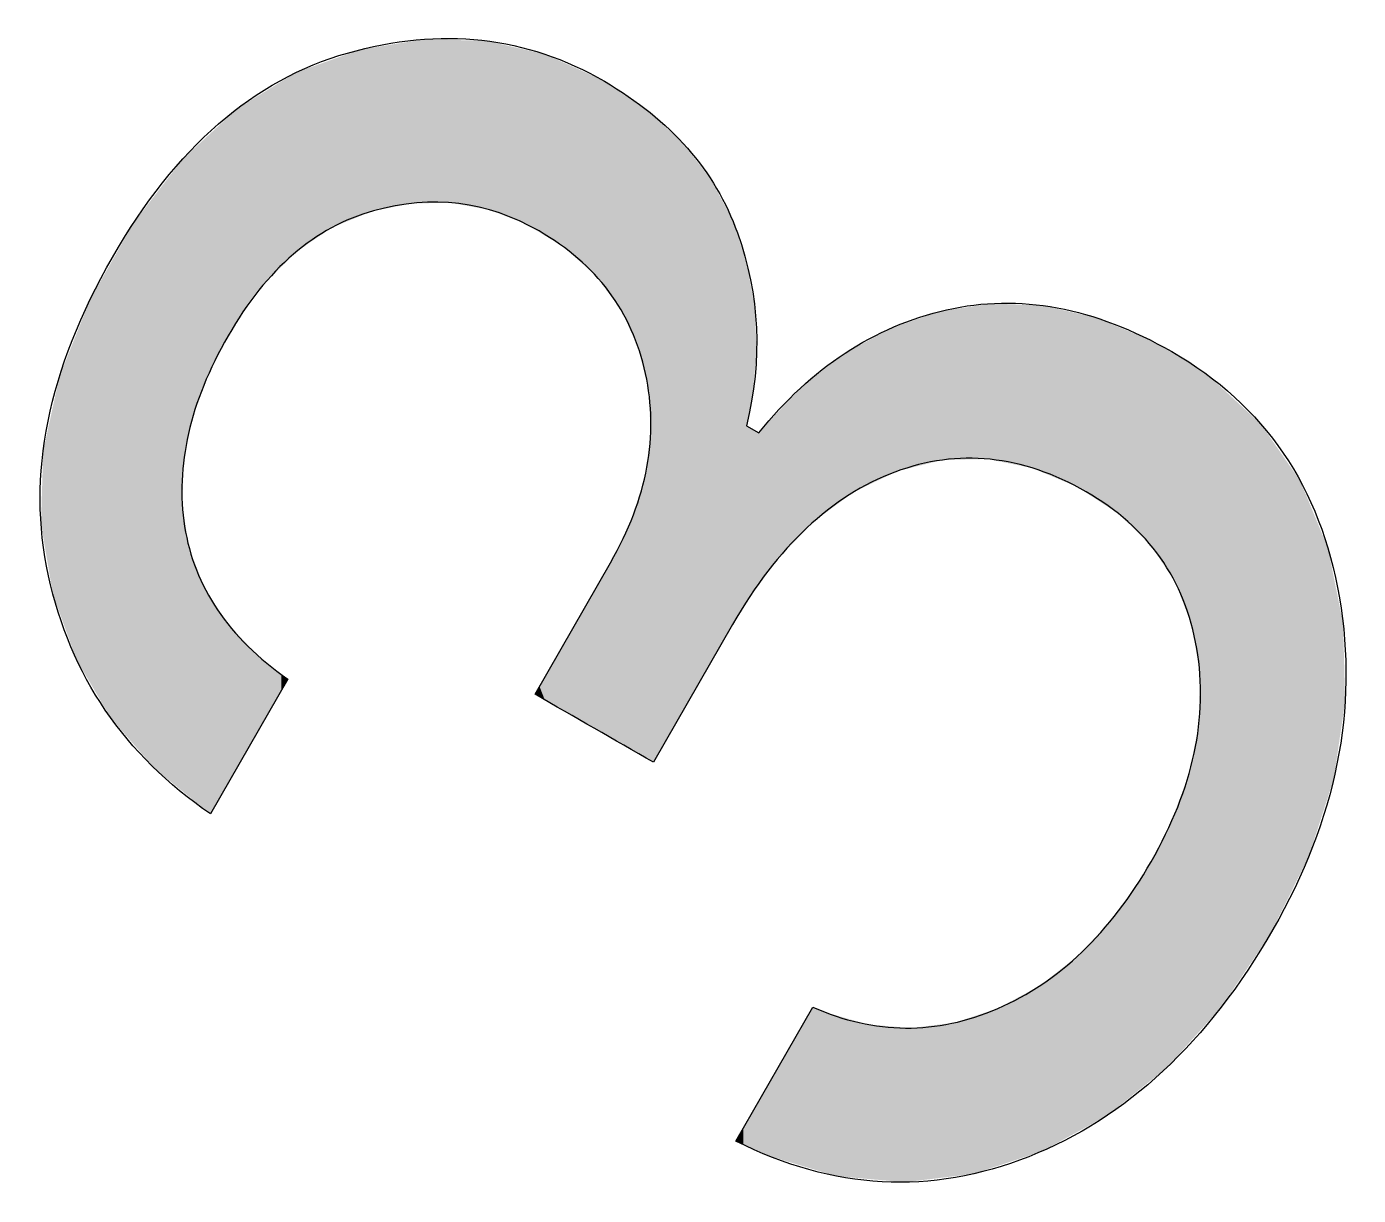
# Model space of a CAD drawing. Extents: x 1 to 47.3, y -47.1 to -0.8.
# Drawn here: x 3.651 to 7.114, y -14.879 to -11.839 of the extents above; entities that cross this region are included whole.
import ezdxf

# ---------------------------------------------------------------- set-up
doc = ezdxf.new("R2010")
doc.units = 0
doc.layers.add('LAYER_1', color=7, linetype='CONTINUOUS')

# ---------------------------------------------------------------- blocks, each defined once
blk = doc.blocks.new('*U32')
at = {"layer": 'LAYER_1', "color": 7}
for points in [[(4.6518, -12.2991), (4.5461, -11.8946), (4.6518, -11.8776)], [(4.6859, -12.2986), (4.6518, -11.8776), (4.6859, -11.8721)], [(4.6518, -12.2991), (4.6518, -11.8776), (4.6859, -12.2986)], [(4.6859, -12.2986), (4.6859, -11.8721), (4.7546, -12.2976)], [(4.7546, -12.2976), (4.6859, -11.8721), (4.7546, -11.8738)], [(4.7546, -12.2976), (4.7546, -11.8738), (4.8455, -12.3142)], [(4.8455, -12.3142), (4.7546, -11.8738), (4.8455, -11.8761)], [(4.8455, -12.3142), (4.8455, -11.8761), (4.8546, -12.3158)], [(4.8546, -12.3158), (4.8455, -11.8761), (4.8546, -11.8781)], [(4.8546, -12.3158), (4.8546, -11.8781), (4.9517, -12.3538)], [(4.9517, -12.3538), (4.8546, -11.8781), (4.9517, -11.9002)], [(4.5195, -12.3313), (4.4441, -11.9256), (4.5195, -11.8989)], [(4.5461, -12.3203), (4.5195, -11.8989), (4.5461, -11.8946)], [(4.5195, -12.3313), (4.5195, -11.8989), (4.5461, -12.3203)], [(4.5461, -12.3203), (4.5461, -11.8946), (4.6518, -12.2991)], [(4.9517, -12.3538), (4.9517, -11.9002), (4.9737, -12.3673)], [(4.9737, -12.3673), (4.9517, -11.9002), (4.9737, -11.9052)], [(4.9737, -12.3673), (4.9737, -11.9052), (4.9816, -12.3721)], [(4.9816, -12.3721), (4.9737, -11.9052), (4.9816, -11.9069)], [(4.9816, -12.3721), (4.9816, -11.9069), (4.9849, -12.3741)], [(4.9849, -12.3741), (4.9816, -11.9069), (4.9849, -11.9077)], [(4.9849, -12.3741), (4.9849, -11.9077), (4.9983, -12.3824)], [(4.9983, -12.3824), (4.9849, -11.9077), (4.9983, -11.9107)], [(4.9983, -12.3824), (4.9983, -11.9107), (4.9996, -12.3832)], [(4.9996, -12.3832), (4.9983, -11.9107), (4.9996, -11.9113)], [(4.9996, -12.3832), (4.9996, -11.9113), (5.0074, -12.388)], [(5.0074, -12.388), (4.9996, -11.9113), (5.0074, -11.9148)], [(4.4441, -12.3624), (4.3525, -11.9581), (4.4441, -11.9256)], [(4.4441, -12.3624), (4.4441, -11.9256), (4.5195, -12.3313)], [(5.0074, -12.388), (5.0074, -11.9148), (5.0357, -12.4054)], [(5.0357, -12.4054), (5.0074, -11.9148), (5.0357, -11.9275)], [(5.0357, -12.4054), (5.0357, -11.9275), (5.0494, -12.4138)], [(5.0494, -12.4138), (5.0357, -11.9275), (5.0494, -11.9336)], [(5.0494, -12.4138), (5.0494, -11.9336), (5.0714, -12.4336)], [(5.0714, -12.4336), (5.0494, -11.9336), (5.0714, -11.9435)], [(5.0714, -12.4336), (5.0714, -11.9435), (5.108, -12.4666)], [(5.108, -12.4666), (5.0714, -11.9435), (5.108, -11.9599)], [(4.313, -12.4642), (4.3054, -11.987), (4.313, -11.9824)], [(4.3279, -12.4491), (4.313, -11.9824), (4.3279, -11.9732)], [(4.313, -12.4642), (4.313, -11.9824), (4.3279, -12.4491)], [(4.3301, -12.4469), (4.3279, -11.9732), (4.3301, -11.9718)], [(4.3279, -12.4491), (4.3279, -11.9732), (4.3301, -12.4469)], [(4.3505, -12.4263), (4.3301, -11.9718), (4.3505, -11.9593)], [(4.3301, -12.4469), (4.3301, -11.9718), (4.3505, -12.4263)], [(4.3525, -12.4249), (4.3505, -11.9593), (4.3525, -11.9581)], [(4.3505, -12.4263), (4.3505, -11.9593), (4.3525, -12.4249)], [(4.3525, -12.4249), (4.3525, -11.9581), (4.4441, -12.3624)], [(5.108, -12.4666), (5.108, -11.9599), (5.1325, -12.4886)], [(5.1325, -12.4886), (5.108, -11.9599), (5.1325, -11.9708)], [(5.1325, -12.4886), (5.1325, -11.9708), (5.1353, -12.4925)], [(5.1353, -12.4925), (5.1325, -11.9708), (5.1353, -11.9721)], [(5.1353, -12.4925), (5.1353, -11.9721), (5.1442, -12.5045)], [(5.1442, -12.5045), (5.1353, -11.9721), (5.1442, -11.9761)], [(5.1442, -12.5045), (5.1442, -11.9761), (5.1578, -12.5231)], [(5.1578, -12.5231), (5.1442, -11.9761), (5.1578, -11.9851)], [(4.2563, -12.525), (4.2202, -12.0394), (4.2563, -12.0172)], [(4.2655, -12.5121), (4.2563, -12.0172), (4.2655, -12.0116)], [(4.2563, -12.525), (4.2563, -12.0172), (4.2655, -12.5121)], [(4.2875, -12.4899), (4.2655, -12.0116), (4.2875, -11.998)], [(4.2655, -12.5121), (4.2655, -12.0116), (4.2875, -12.4899)], [(4.3054, -12.4718), (4.2875, -11.998), (4.3054, -11.987)], [(4.2875, -12.4899), (4.2875, -11.998), (4.3054, -12.4718)], [(4.3054, -12.4718), (4.3054, -11.987), (4.313, -12.4642)], [(5.1578, -12.5231), (5.1578, -11.9851), (5.169, -12.5382)], [(5.169, -12.5382), (5.1578, -11.9851), (5.169, -11.9925)], [(5.169, -12.5382), (5.169, -11.9925), (5.1695, -12.5389)], [(5.1695, -12.5389), (5.169, -11.9925), (5.1695, -11.9929)], [(5.1695, -12.5389), (5.1695, -11.9929), (5.1772, -12.5494)], [(5.1772, -12.5494), (5.1695, -11.9929), (5.1772, -11.998)], [(5.1772, -12.5494), (5.1772, -11.998), (5.1928, -12.5705)], [(5.1928, -12.5705), (5.1772, -11.998), (5.1928, -12.0083)], [(5.1928, -12.5705), (5.1928, -12.0083), (5.1968, -12.5759)], [(5.1968, -12.5759), (5.1928, -12.0083), (5.1968, -12.011)], [(5.1968, -12.5759), (5.1968, -12.011), (5.2198, -12.6265)], [(5.2198, -12.6265), (5.1968, -12.011), (5.2198, -12.0262)], [(4.1984, -12.6065), (4.189, -12.0615), (4.1984, -12.0528)], [(4.2202, -12.5758), (4.1984, -12.0528), (4.2202, -12.0394)], [(4.1984, -12.6065), (4.1984, -12.0528), (4.2202, -12.5758)], [(4.2202, -12.5758), (4.2202, -12.0394), (4.2563, -12.525)], [(5.2198, -12.6265), (5.2198, -12.0262), (5.2422, -12.6757)], [(5.2422, -12.6757), (5.2198, -12.0262), (5.2422, -12.0411)], [(5.2422, -12.6757), (5.2422, -12.0411), (5.2525, -12.7188)], [(5.2525, -12.7188), (5.2422, -12.0411), (5.2525, -12.0479)], [(5.2525, -12.7188), (5.2525, -12.0479), (5.2577, -12.7407)], [(5.2577, -12.7407), (5.2525, -12.0479), (5.2577, -12.0514)], [(5.2577, -12.7407), (5.2577, -12.0514), (5.2588, -12.7455)], [(5.2588, -12.7455), (5.2577, -12.0514), (5.2588, -12.0521)], [(5.2588, -12.7455), (5.2588, -12.0521), (5.2686, -12.7869)], [(5.2686, -12.7869), (5.2588, -12.0521), (5.2686, -12.061)], [(4.1742, -12.6478), (4.1571, -12.0911), (4.1742, -12.0752)], [(4.189, -12.6197), (4.1742, -12.0752), (4.189, -12.0615)], [(4.1742, -12.6478), (4.1742, -12.0752), (4.189, -12.6197)], [(4.189, -12.6197), (4.189, -12.0615), (4.1984, -12.6065)], [(5.2686, -12.7869), (5.2686, -12.061), (5.2739, -12.9011)], [(5.2739, -12.9011), (5.2686, -12.061), (5.2739, -12.0658)], [(5.2739, -13.748), (5.2739, -12.0658), (5.2817, -13.7522)], [(5.2817, -13.7522), (5.2739, -12.0658), (5.2817, -12.0728)], [(5.2817, -13.7522), (5.2817, -12.0728), (5.2924, -13.7336)], [(5.2924, -13.7336), (5.2817, -12.0728), (5.2924, -12.0825)], [(5.2924, -13.7336), (5.2924, -12.0825), (5.3153, -13.6937)], [(5.3153, -13.6937), (5.2924, -12.0825), (5.3153, -12.1033)], [(4.1252, -12.7405), (4.1135, -12.1314), (4.1252, -12.1205)], [(4.1291, -12.7332), (4.1252, -12.1205), (4.1291, -12.1169)], [(4.1252, -12.7405), (4.1252, -12.1205), (4.1291, -12.7332)], [(4.1368, -12.7187), (4.1291, -12.1169), (4.1368, -12.1098)], [(4.1291, -12.7332), (4.1291, -12.1169), (4.1368, -12.7187)], [(4.1571, -12.6802), (4.1368, -12.1098), (4.1571, -12.0911)], [(4.1368, -12.7187), (4.1368, -12.1098), (4.1571, -12.6802)], [(4.1571, -12.6802), (4.1571, -12.0911), (4.1742, -12.6478)], [(5.3153, -13.6937), (5.3153, -12.1033), (5.3464, -13.6395)], [(5.3464, -13.6395), (5.3153, -12.1033), (5.3464, -12.1314)], [(4.1135, -12.7725), (4.0817, -12.1608), (4.1135, -12.1314)], [(4.1135, -12.7725), (4.1135, -12.1314), (4.1252, -12.7405)], [(5.3464, -13.6395), (5.3464, -12.1314), (5.3531, -13.6277)], [(5.3531, -13.6277), (5.3464, -12.1314), (5.3531, -12.1375)], [(5.3531, -13.6277), (5.3531, -12.1375), (5.4174, -13.5158)], [(5.4174, -13.5158), (5.3531, -12.1375), (5.4174, -12.2189)], [(4.0561, -13.828), (3.9852, -12.277), (4.0561, -12.1849)], [(4.0574, -13.0343), (4.0561, -12.1849), (4.0574, -12.1833)], [(4.0561, -13.0876), (4.0561, -12.1849), (4.0574, -13.0343)], [(4.0587, -12.9747), (4.0574, -12.1833), (4.0587, -12.1821)], [(4.0574, -13.0343), (4.0574, -12.1833), (4.0587, -12.9747)], [(4.0742, -12.897), (4.0587, -12.1821), (4.0742, -12.1678)], [(4.0587, -12.9747), (4.0587, -12.1821), (4.0742, -12.897)], [(4.0817, -12.859), (4.0742, -12.1678), (4.0817, -12.1608)], [(4.0742, -12.897), (4.0742, -12.1678), (4.0817, -12.859)], [(4.0817, -12.859), (4.0817, -12.1608), (4.1135, -12.7725)], [(5.4174, -13.5158), (5.4174, -12.2189), (5.4285, -13.4964)], [(5.4285, -13.4964), (5.4174, -12.2189), (5.4285, -12.2329)], [(5.4285, -13.4964), (5.4285, -12.2329), (5.4493, -13.4602)], [(5.4493, -13.4602), (5.4285, -12.2329), (5.4493, -12.2718)], [(3.9852, -13.7705), (3.9294, -12.3496), (3.9852, -12.277)], [(3.9852, -13.7705), (3.9852, -12.277), (4.0561, -13.828)], [(5.4493, -13.4602), (5.4493, -12.2718), (5.4735, -13.418)], [(5.4735, -13.418), (5.4493, -12.2718), (5.4735, -12.317)], [(5.4735, -13.418), (5.4735, -12.317), (5.485, -13.3981)], [(5.485, -13.3981), (5.4735, -12.317), (5.485, -12.3384)], [(3.9294, -13.7061), (3.869, -12.4559), (3.9294, -12.3496)], [(3.9294, -13.7061), (3.9294, -12.3496), (3.9852, -13.7705)], [(5.485, -13.3981), (5.485, -12.3384), (5.4861, -13.3961)], [(5.4861, -13.3961), (5.485, -12.3384), (5.4861, -12.3418)], [(5.4861, -13.3961), (5.4861, -12.3418), (5.4869, -13.3946)], [(5.4869, -13.3946), (5.4861, -12.3418), (5.4869, -12.3443)], [(5.4869, -13.3946), (5.4869, -12.3443), (5.4939, -13.3827)], [(5.4939, -13.3827), (5.4869, -12.3443), (5.4939, -12.3649)], [(5.4939, -13.3827), (5.4939, -12.3649), (5.4957, -13.3798)], [(5.4957, -13.3798), (5.4939, -12.3649), (5.4957, -12.3703)], [(5.4957, -13.3798), (5.4957, -12.3703), (5.5042, -13.3656)], [(5.5042, -13.3656), (5.4957, -12.3703), (5.5042, -12.3958)], [(5.5042, -13.3656), (5.5042, -12.3958), (5.5147, -13.3483)], [(5.5147, -13.3483), (5.5042, -12.3958), (5.5147, -12.4273)], [(5.5147, -13.3483), (5.5147, -12.4273), (5.523, -13.3367)], [(5.523, -13.3367), (5.5147, -12.4273), (5.523, -12.452)], [(3.869, -13.6364), (3.8165, -12.5482), (3.869, -12.4559)], [(3.869, -13.6364), (3.869, -12.4559), (3.9294, -13.7061)], [(5.523, -13.3367), (5.523, -12.452), (5.5231, -13.3366)], [(5.5231, -13.3366), (5.523, -12.452), (5.5231, -12.4524)], [(5.5231, -12.8777), (5.5231, -12.4524), (5.5238, -12.8747)], [(5.5238, -12.8747), (5.5231, -12.4524), (5.5238, -12.4561)], [(5.5238, -12.8747), (5.5238, -12.4561), (5.5251, -12.8689)], [(5.5251, -12.8689), (5.5238, -12.4561), (5.5251, -12.4632)], [(5.5251, -12.8689), (5.5251, -12.4632), (5.5259, -12.8655)], [(5.5259, -12.8655), (5.5251, -12.4632), (5.5259, -12.4674)], [(5.5259, -12.8655), (5.5259, -12.4674), (5.5379, -12.805)], [(5.5379, -12.805), (5.5259, -12.4674), (5.5379, -12.5322)], [(5.5379, -12.805), (5.5379, -12.5322), (5.542, -12.7626)], [(5.542, -12.7626), (5.5379, -12.5322), (5.542, -12.5544)], [(3.8165, -13.5466), (3.7803, -12.639), (3.8165, -12.5482)], [(3.8165, -13.5466), (3.8165, -12.5482), (3.869, -13.6364)], [(5.542, -12.7626), (5.542, -12.5544), (5.5445, -12.7367)], [(5.5445, -12.7367), (5.542, -12.5544), (5.5445, -12.5679)], [(5.5445, -12.7367), (5.5445, -12.5679), (5.5495, -12.6856)], [(6.1142, -12.9647), (6.0644, -12.5742), (6.1142, -12.5665)], [(6.1492, -12.9639), (6.1142, -12.5665), (6.1492, -12.561)], [(6.1142, -12.9647), (6.1142, -12.5665), (6.1492, -12.9639)], [(6.1593, -12.966), (6.1492, -12.561), (6.1593, -12.5595)], [(6.1492, -12.9639), (6.1492, -12.561), (6.1593, -12.966)], [(6.1593, -12.966), (6.1593, -12.5595), (6.1767, -12.9694)], [(6.1767, -12.9694), (6.1593, -12.5595), (6.1767, -12.5602)], [(6.1767, -12.9694), (6.1767, -12.5602), (6.2659, -12.9872)], [(6.2659, -12.9872), (6.1767, -12.5602), (6.2659, -12.5637)], [(6.2659, -12.9872), (6.2659, -12.5637), (6.2844, -12.995)], [(6.2844, -12.995), (6.2659, -12.5637), (6.2844, -12.5645)], [(6.2844, -12.995), (6.2844, -12.5645), (6.2928, -12.9985)], [(6.2928, -12.9985), (6.2844, -12.5645), (6.2928, -12.5648)], [(6.2928, -12.9985), (6.2928, -12.5648), (6.295, -12.9994)], [(6.295, -12.9994), (6.2928, -12.5648), (6.295, -12.5649)], [(6.295, -12.9994), (6.295, -12.5649), (6.383, -13.0364)], [(6.383, -13.0364), (6.295, -12.5649), (6.383, -12.5851)], [(5.9518, -12.9865), (5.9355, -12.6112), (5.9518, -12.6056)], [(6.0257, -12.9684), (5.9518, -12.6056), (6.0257, -12.5802)], [(5.9518, -12.9865), (5.9518, -12.6056), (6.0257, -12.9684)], [(6.0328, -12.9666), (6.0257, -12.5802), (6.0328, -12.5791)], [(6.0257, -12.9684), (6.0257, -12.5802), (6.0328, -12.9666)], [(6.0644, -12.9659), (6.0328, -12.5791), (6.0644, -12.5742)], [(6.0328, -12.9666), (6.0328, -12.5791), (6.0644, -12.9659)], [(6.0644, -12.9659), (6.0644, -12.5742), (6.1142, -12.9647)], [(6.383, -13.0364), (6.383, -12.5851), (6.3834, -13.0366)], [(6.3834, -13.0366), (6.383, -12.5851), (6.3834, -12.5852)], [(6.3834, -13.0366), (6.3834, -12.5852), (6.4327, -13.0686)], [(6.4327, -13.0686), (6.3834, -12.5852), (6.4327, -12.5965)], [(6.4327, -13.0686), (6.4327, -12.5965), (6.462, -13.0876)], [(6.462, -13.0876), (6.4327, -12.5965), (6.462, -12.6086)], [(3.7803, -13.4847), (3.7368, -12.7482), (3.7803, -12.639)], [(3.7803, -13.4847), (3.7803, -12.639), (3.8165, -13.5466)], [(5.8983, -13.0039), (5.839, -12.6562), (5.8983, -12.6239)], [(5.9168, -12.9952), (5.8983, -12.6239), (5.9168, -12.6176)], [(5.8983, -13.0039), (5.8983, -12.6239), (5.9168, -12.9952)], [(5.9355, -12.9906), (5.9168, -12.6176), (5.9355, -12.6112)], [(5.9168, -12.9952), (5.9168, -12.6176), (5.9355, -12.9906)], [(5.9355, -12.9906), (5.9355, -12.6112), (5.9518, -12.9865)], [(6.462, -13.0876), (6.462, -12.6086), (6.4737, -13.0952)], [(6.4737, -13.0952), (6.462, -12.6086), (6.4737, -12.6134)], [(6.4737, -13.0952), (6.4737, -12.6134), (6.4904, -13.106)], [(6.4904, -13.106), (6.4737, -12.6134), (6.4904, -12.6203)], [(6.4904, -13.106), (6.4904, -12.6203), (6.5552, -13.1695)], [(6.5552, -13.1695), (6.4904, -12.6203), (6.5552, -12.6471)], [(5.8043, -13.0485), (5.7796, -12.6885), (5.8043, -12.6751)], [(5.839, -13.0321), (5.8043, -12.6751), (5.839, -12.6562)], [(5.8043, -13.0485), (5.8043, -12.6751), (5.839, -13.0321)], [(5.839, -13.0321), (5.839, -12.6562), (5.8983, -13.0039)], [(6.5552, -13.1695), (6.5552, -12.6471), (6.5725, -13.1864)], [(6.5725, -13.1864), (6.5552, -12.6471), (6.5725, -12.6543)], [(6.5725, -13.1864), (6.5725, -12.6543), (6.5758, -13.1896)], [(6.5758, -13.1896), (6.5725, -12.6543), (6.5758, -12.6561)], [(6.5758, -13.1896), (6.5758, -12.6561), (6.6169, -13.2525)], [(6.6169, -13.2525), (6.5758, -12.6561), (6.6169, -12.6786)], [(5.757, -13.0832), (5.7258, -12.7302), (5.757, -12.706)], [(5.7796, -13.0666), (5.757, -12.706), (5.7796, -12.6885)], [(5.757, -13.0832), (5.757, -12.706), (5.7796, -13.0666)], [(5.7796, -13.0666), (5.7796, -12.6885), (5.8043, -13.0485)], [(6.6169, -13.2525), (6.6169, -12.6786), (6.6258, -13.2661)], [(6.6258, -13.2661), (6.6169, -12.6786), (6.6258, -12.6835)], [(6.6258, -13.2661), (6.6258, -12.6835), (6.6397, -13.2875)], [(6.6397, -13.2875), (6.6258, -12.6835), (6.6397, -12.6911)], [(6.6397, -13.2875), (6.6397, -12.6911), (6.6459, -13.3039)], [(6.6459, -13.3039), (6.6397, -12.6911), (6.6459, -12.6945)], [(6.6459, -13.3039), (6.6459, -12.6945), (6.6744, -13.3794)], [(6.6744, -13.3794), (6.6459, -12.6945), (6.6744, -12.7136)], [(5.7258, -13.106), (5.6998, -12.7503), (5.7258, -12.7302)], [(5.7258, -13.106), (5.7258, -12.7302), (5.757, -13.0832)], [(6.6744, -13.3794), (6.6744, -12.7136), (6.682, -13.3995)], [(6.682, -13.3995), (6.6744, -12.7136), (6.682, -12.7187)], [(6.682, -13.3995), (6.682, -12.7187), (6.6999, -13.5088)], [(6.6999, -13.5088), (6.682, -12.7187), (6.6999, -12.7307)], [(6.6999, -13.5088), (6.6999, -12.7307), (6.7024, -13.5241)], [(6.7024, -13.5241), (6.6999, -12.7307), (6.7024, -12.7324)], [(6.7024, -14.4512), (6.7024, -12.7324), (6.7252, -14.4258)], [(6.7252, -14.4258), (6.7024, -12.7324), (6.7252, -12.7476)], [(3.7368, -13.3641), (3.7192, -12.8282), (3.7368, -12.7482)], [(3.7368, -13.3641), (3.7368, -12.7482), (3.7803, -13.4847)], [(5.6694, -13.1566), (5.6551, -12.7889), (5.6694, -12.7739)], [(5.6799, -13.1457), (5.6694, -12.7739), (5.6799, -12.7658)], [(5.6694, -13.1566), (5.6694, -12.7739), (5.6799, -13.1457)], [(5.6939, -13.1313), (5.6799, -12.7658), (5.6939, -12.7549)], [(5.6799, -13.1457), (5.6799, -12.7658), (5.6939, -13.1313)], [(5.6975, -13.1275), (5.6939, -12.7549), (5.6975, -12.7521)], [(5.6939, -13.1313), (5.6939, -12.7549), (5.6975, -13.1275)], [(5.6998, -13.1251), (5.6975, -12.7521), (5.6998, -12.7503)], [(5.6975, -13.1275), (5.6975, -12.7521), (5.6998, -13.1251)], [(5.6998, -13.1251), (5.6998, -12.7503), (5.7258, -13.106)], [(6.7252, -14.4258), (6.7252, -12.7476), (6.7576, -14.3898)], [(6.7576, -14.3898), (6.7252, -12.7476), (6.7576, -12.7775)], [(6.7576, -14.3898), (6.7576, -12.7775), (6.8602, -14.2371)], [(6.8602, -14.2371), (6.7576, -12.7775), (6.8602, -12.8722)], [(5.6551, -13.1714), (5.6234, -12.8221), (5.6551, -12.7889)], [(5.6551, -13.1714), (5.6551, -12.7889), (5.6694, -13.1566)], [(3.7192, -13.3155), (3.6941, -12.9428), (3.7192, -12.8282)], [(3.7192, -13.3155), (3.7192, -12.8282), (3.7368, -13.3641)], [(5.6033, -13.225), (5.5787, -12.8688), (5.6033, -12.8431)], [(5.6234, -13.2042), (5.6033, -12.8431), (5.6234, -12.8221)], [(5.6033, -13.225), (5.6033, -12.8431), (5.6234, -13.2042)], [(5.6234, -13.2042), (5.6234, -12.8221), (5.6551, -13.1714)], [(5.5231, -13.3366), (5.5231, -12.8777), (5.5238, -13.3357)], [(5.5238, -13.3357), (5.5231, -12.8777), (5.5238, -12.878)], [(5.5238, -13.3357), (5.5238, -12.878), (5.5251, -13.3338)], [(5.5251, -13.3338), (5.5238, -12.878), (5.5251, -12.8788)], [(5.5251, -13.3338), (5.5251, -12.8788), (5.5259, -13.3327)], [(5.5259, -13.3327), (5.5251, -12.8788), (5.5259, -12.8792)], [(5.5259, -13.3327), (5.5259, -12.8792), (5.5379, -13.316)], [(5.5379, -13.316), (5.5259, -12.8792), (5.5379, -12.8861)], [(5.5679, -13.2742), (5.5558, -12.8949), (5.5679, -12.8801)], [(5.5787, -13.2592), (5.5679, -12.8801), (5.5787, -12.8688)], [(5.5679, -13.2742), (5.5679, -12.8801), (5.5787, -13.2592)], [(5.5787, -13.2592), (5.5787, -12.8688), (5.6033, -13.225)], [(6.8602, -14.2371), (6.8602, -12.8722), (6.8842, -14.2015)], [(6.8842, -14.2015), (6.8602, -12.8722), (6.8842, -12.9068)], [(5.2739, -13.748), (5.2686, -12.9385), (5.2739, -12.9011)], [(5.5379, -13.316), (5.5379, -12.8861), (5.542, -13.3103)], [(5.542, -13.3103), (5.5379, -12.8861), (5.542, -12.8884)], [(5.542, -13.3103), (5.542, -12.8884), (5.5445, -13.3068)], [(5.5445, -13.3068), (5.542, -12.8884), (5.5445, -12.8899)], [(5.5445, -13.3068), (5.5445, -12.8899), (5.5495, -13.2999)], [(5.5495, -13.2999), (5.5445, -12.8899), (5.5495, -12.8927)], [(5.5495, -13.2999), (5.5495, -12.8927), (5.5516, -13.2969)], [(5.5516, -13.2969), (5.5495, -12.8927), (5.5516, -12.8939)], [(5.5516, -13.2969), (5.5516, -12.8939), (5.5544, -13.2931)], [(5.5544, -13.2931), (5.5516, -12.8939), (5.5544, -12.8955)], [(5.5544, -13.2931), (5.5544, -12.8955), (5.5545, -13.2929)], [(5.5545, -13.2929), (5.5544, -12.8955), (5.5545, -12.8956)], [(5.5545, -13.2929), (5.5545, -12.8956), (5.555, -13.2923)], [(5.555, -13.2923), (5.5545, -12.8956), (5.555, -12.8958)], [(5.5558, -13.2911), (5.555, -12.8958), (5.5558, -12.8949)], [(5.555, -13.2923), (5.555, -12.8958), (5.5558, -13.2911)], [(5.5558, -13.2911), (5.5558, -12.8949), (5.5679, -13.2742)], [(6.8842, -14.2015), (6.8842, -12.9068), (6.9635, -14.042)], [(6.9635, -14.042), (6.8842, -12.9068), (6.9635, -13.0214)], [(3.6941, -13.1661), (3.6883, -13.132), (3.6941, -12.9428)], [(3.6941, -13.1661), (3.6941, -12.9428), (3.7192, -13.3155)], [(5.2686, -13.7451), (5.2588, -13.008), (5.2686, -12.9385)], [(5.2686, -13.7451), (5.2686, -12.9385), (5.2739, -13.748)], [(5.2577, -13.7391), (5.2525, -13.0322), (5.2577, -13.0162)], [(5.2588, -13.7397), (5.2577, -13.0162), (5.2588, -13.008)], [(5.2577, -13.7391), (5.2577, -13.0162), (5.2588, -13.7397)], [(5.2588, -13.7397), (5.2588, -13.008), (5.2686, -13.7451)], [(6.9635, -14.042), (6.9635, -13.0214), (6.9848, -13.9994)], [(6.9848, -13.9994), (6.9635, -13.0214), (6.9848, -13.0731)], [(5.2525, -13.7362), (5.2422, -13.0636), (5.2525, -13.0322)], [(5.2525, -13.7362), (5.2525, -13.0322), (5.2577, -13.7391)], [(4.0561, -13.828), (4.0561, -13.0876), (4.0574, -13.829)], [(4.0574, -13.829), (4.0561, -13.0876), (4.0574, -13.095)], [(5.2422, -13.7304), (5.2198, -13.1323), (5.2422, -13.0636)], [(5.2422, -13.7304), (5.2422, -13.0636), (5.2525, -13.7362)], [(6.9848, -13.9994), (6.9848, -13.0731), (7.0351, -13.8435)], [(7.0351, -13.8435), (6.9848, -13.0731), (7.0351, -13.1953)], [(4.0574, -13.829), (4.0574, -13.095), (4.0587, -13.8301)], [(4.0587, -13.8301), (4.0574, -13.095), (4.0587, -13.1032)], [(4.0587, -13.8301), (4.0587, -13.1032), (4.0742, -13.8426)], [(4.0742, -13.8426), (4.0587, -13.1032), (4.0742, -13.1971)], [(5.2198, -13.7175), (5.1968, -13.1821), (5.2198, -13.1323)], [(5.2198, -13.7175), (5.2198, -13.1323), (5.2422, -13.7304)], [(5.1928, -13.702), (5.1772, -13.22), (5.1928, -13.1907)], [(5.1968, -13.7043), (5.1928, -13.1907), (5.1968, -13.1821)], [(5.1928, -13.702), (5.1928, -13.1907), (5.1968, -13.7043)], [(5.1968, -13.7043), (5.1968, -13.1821), (5.2198, -13.7175)], [(7.0351, -13.8435), (7.0351, -13.1953), (7.0501, -13.7973)], [(7.0501, -13.7973), (7.0351, -13.1953), (7.0501, -13.2695)], [(4.0742, -13.8426), (4.0742, -13.1971), (4.0817, -13.8488)], [(4.0817, -13.8488), (4.0742, -13.1971), (4.0817, -13.2167)], [(4.0817, -13.8488), (4.0817, -13.2167), (4.1135, -13.8745)], [(4.1135, -13.8745), (4.0817, -13.2167), (4.1135, -13.299)], [(5.1772, -13.6931), (5.1695, -13.2336), (5.1772, -13.22)], [(5.1772, -13.6931), (5.1772, -13.22), (5.1928, -13.702)], [(5.1578, -13.6819), (5.1442, -13.2778), (5.1578, -13.254)], [(5.169, -13.6883), (5.1578, -13.254), (5.169, -13.2346)], [(5.1578, -13.6819), (5.1578, -13.254), (5.169, -13.6883)], [(5.1695, -13.6886), (5.169, -13.2346), (5.1695, -13.2336)], [(5.169, -13.6883), (5.169, -13.2346), (5.1695, -13.6886)], [(5.1695, -13.6886), (5.1695, -13.2336), (5.1772, -13.6931)], [(4.1135, -13.8745), (4.1135, -13.299), (4.1252, -13.884)], [(4.1252, -13.884), (4.1135, -13.299), (4.1252, -13.3172)], [(5.1325, -13.6674), (5.108, -13.3409), (5.1325, -13.2982)], [(5.1353, -13.669), (5.1325, -13.2982), (5.1353, -13.2933)], [(5.1325, -13.6674), (5.1325, -13.2982), (5.1353, -13.669)], [(5.1442, -13.6741), (5.1353, -13.2933), (5.1442, -13.2778)], [(5.1353, -13.669), (5.1353, -13.2933), (5.1442, -13.6741)], [(5.1442, -13.6741), (5.1442, -13.2778), (5.1578, -13.6819)], [(7.0501, -13.7973), (7.0501, -13.2695), (7.0748, -13.6305)], [(7.0748, -13.6305), (7.0501, -13.2695), (7.0748, -13.3925)], [(4.1252, -13.884), (4.1252, -13.3172), (4.1291, -13.8872)], [(4.1291, -13.8872), (4.1252, -13.3172), (4.1291, -13.3232)], [(4.1291, -13.8872), (4.1291, -13.3232), (4.1368, -13.8739)], [(4.1368, -13.8739), (4.1291, -13.3232), (4.1368, -13.335)], [(4.1368, -13.8739), (4.1368, -13.335), (4.1571, -13.8385)], [(4.1571, -13.8385), (4.1368, -13.335), (4.1571, -13.3665)], [(4.1571, -13.8385), (4.1571, -13.3665), (4.1742, -13.8086)], [(4.1742, -13.8086), (4.1571, -13.3665), (4.1742, -13.3929)], [(5.108, -13.6533), (5.0714, -13.4048), (5.108, -13.3409)], [(5.108, -13.6533), (5.108, -13.3409), (5.1325, -13.6674)], [(4.1742, -13.8086), (4.1742, -13.3929), (4.189, -13.7827)], [(4.189, -13.7827), (4.1742, -13.3929), (4.189, -13.4085)], [(7.0748, -13.6305), (7.0748, -13.3925), (7.08, -13.595)], [(4.189, -13.7827), (4.189, -13.4085), (4.1984, -13.7664)], [(4.1984, -13.7664), (4.189, -13.4085), (4.1984, -13.4183)], [(4.1984, -13.7664), (4.1984, -13.4183), (4.2202, -13.7284)], [(4.2202, -13.7284), (4.1984, -13.4183), (4.2202, -13.4411)], [(5.0714, -13.6323), (5.0494, -13.4431), (5.0714, -13.4048)], [(5.0714, -13.6323), (5.0714, -13.4048), (5.108, -13.6533)], [(4.2202, -13.7284), (4.2202, -13.4411), (4.2563, -13.6655)], [(4.2563, -13.6655), (4.2202, -13.4411), (4.2563, -13.4789)], [(5.0357, -13.6118), (5.0074, -13.5163), (5.0357, -13.4668)], [(5.0494, -13.6197), (5.0357, -13.4668), (5.0494, -13.4431)], [(5.0357, -13.6118), (5.0357, -13.4668), (5.0494, -13.6197)], [(5.0494, -13.6197), (5.0494, -13.4431), (5.0714, -13.6323)], [(4.2563, -13.6655), (4.2563, -13.4789), (4.2655, -13.6494)], [(4.2655, -13.6494), (4.2563, -13.4789), (4.2655, -13.4864)], [(4.2655, -13.6494), (4.2655, -13.4864), (4.2875, -13.6111)], [(4.2875, -13.6111), (4.2655, -13.4864), (4.2875, -13.5043)], [(4.2875, -13.6111), (4.2875, -13.5043), (4.3054, -13.5799)], [(4.3054, -13.5799), (4.2875, -13.5043), (4.3054, -13.5188)], [(4.3054, -13.5799), (4.3054, -13.5188), (4.313, -13.5667)], [(4.313, -13.5667), (4.3054, -13.5188), (4.313, -13.5244)], [(4.313, -13.5667), (4.313, -13.5244), (4.3279, -13.5407)], [(4.3279, -13.5407), (4.313, -13.5244), (4.3279, -13.5352)], [(4.3279, -13.5407), (4.3279, -13.5352), (4.3301, -13.5368)], [(4.9983, -13.5903), (4.9849, -13.5555), (4.9983, -13.5322)], [(4.9996, -13.5911), (4.9983, -13.5322), (4.9996, -13.5298)], [(4.9983, -13.5903), (4.9983, -13.5322), (4.9996, -13.5911)], [(5.0074, -13.5955), (4.9996, -13.5298), (5.0074, -13.5163)], [(4.9996, -13.5911), (4.9996, -13.5298), (5.0074, -13.5955)], [(5.0074, -13.5955), (5.0074, -13.5163), (5.0357, -13.6118)], [(6.7024, -14.4512), (6.6999, -13.6519), (6.7024, -13.5241)], [(4.9816, -13.5807), (4.9737, -13.5749), (4.9816, -13.5612)], [(4.9849, -13.5826), (4.9816, -13.5612), (4.9849, -13.5555)], [(4.9816, -13.5807), (4.9816, -13.5612), (4.9849, -13.5826)], [(4.9849, -13.5826), (4.9849, -13.5555), (4.9983, -13.5903)], [(6.6999, -14.454), (6.682, -13.743), (6.6999, -13.6519)], [(6.6999, -14.454), (6.6999, -13.6519), (6.7024, -14.4512)], [(6.682, -14.474), (6.6744, -13.7817), (6.682, -13.743)], [(6.682, -14.474), (6.682, -13.743), (6.6999, -14.454)], [(6.6744, -14.4824), (6.6459, -13.859), (6.6744, -13.7817)], [(6.6744, -14.4824), (6.6744, -13.7817), (6.682, -14.474)], [(6.6397, -14.521), (6.6258, -13.9135), (6.6397, -13.8757)], [(6.6459, -14.5141), (6.6397, -13.8757), (6.6459, -13.859)], [(6.6397, -14.521), (6.6397, -13.8757), (6.6459, -14.5141)], [(6.6459, -14.5141), (6.6459, -13.859), (6.6744, -14.4824)], [(6.6258, -14.5365), (6.6169, -13.9301), (6.6258, -13.9135)], [(6.6258, -14.5365), (6.6258, -13.9135), (6.6397, -14.521)], [(6.6169, -14.5464), (6.5758, -14.0069), (6.6169, -13.9301)], [(6.6169, -14.5464), (6.6169, -13.9301), (6.6258, -14.5365)], [(6.5725, -14.5821), (6.5552, -14.0455), (6.5725, -14.0131)], [(6.5758, -14.5794), (6.5725, -14.0131), (6.5758, -14.0069)], [(6.5725, -14.5821), (6.5725, -14.0131), (6.5758, -14.5794)], [(6.5758, -14.5794), (6.5758, -14.0069), (6.6169, -14.5464)], [(6.5552, -14.596), (6.4904, -14.1375), (6.5552, -14.0455)], [(6.5552, -14.596), (6.5552, -14.0455), (6.5725, -14.5821)], [(6.4737, -14.6617), (6.462, -14.1737), (6.4737, -14.1612)], [(6.4904, -14.6482), (6.4737, -14.1612), (6.4904, -14.1375)], [(6.4737, -14.6617), (6.4737, -14.1612), (6.4904, -14.6482)], [(6.4904, -14.6482), (6.4904, -14.1375), (6.5552, -14.596)], [(6.462, -14.6711), (6.4327, -14.205), (6.462, -14.1737)], [(6.462, -14.6711), (6.462, -14.1737), (6.4737, -14.6617)], [(6.4327, -14.6872), (6.3834, -14.2577), (6.4327, -14.205)], [(6.4327, -14.6872), (6.4327, -14.205), (6.462, -14.6711)], [(6.383, -14.7145), (6.295, -14.3268), (6.383, -14.258)], [(6.3834, -14.7143), (6.383, -14.258), (6.3834, -14.2577)], [(6.383, -14.7145), (6.383, -14.258), (6.3834, -14.7143)], [(6.3834, -14.7143), (6.3834, -14.2577), (6.4327, -14.6872)], [(6.2844, -14.7668), (6.2659, -14.345), (6.2844, -14.335)], [(6.2928, -14.764), (6.2844, -14.335), (6.2928, -14.3284)], [(6.2844, -14.7668), (6.2844, -14.335), (6.2928, -14.764)], [(6.295, -14.7628), (6.2928, -14.3284), (6.295, -14.3268)], [(6.2928, -14.764), (6.2928, -14.3284), (6.295, -14.7628)], [(6.295, -14.7628), (6.295, -14.3268), (6.383, -14.7145)], [(6.2659, -14.7729), (6.1767, -14.3931), (6.2659, -14.345)], [(6.2659, -14.7729), (6.2659, -14.345), (6.2844, -14.7668)], [(5.6939, -14.8104), (5.6799, -14.4171), (5.6939, -14.3928)], [(5.6975, -14.8115), (5.6939, -14.3928), (5.6975, -14.3907)], [(5.6939, -14.8104), (5.6939, -14.3928), (5.6975, -14.8115)], [(5.6975, -14.8115), (5.6975, -14.3907), (5.6998, -14.8122)], [(5.6998, -14.8122), (5.6975, -14.3907), (5.6998, -14.3916)], [(5.6998, -14.8122), (5.6998, -14.3916), (5.7258, -14.82)], [(5.7258, -14.82), (5.6998, -14.3916), (5.7258, -14.4024)], [(5.7258, -14.82), (5.7258, -14.4024), (5.757, -14.8293)], [(5.757, -14.8293), (5.7258, -14.4024), (5.757, -14.4113)], [(6.1492, -14.8117), (6.1142, -14.4137), (6.1492, -14.4022)], [(6.1593, -14.8083), (6.1492, -14.4022), (6.1593, -14.3988)], [(6.1492, -14.8117), (6.1492, -14.4022), (6.1593, -14.8083)], [(6.1767, -14.8026), (6.1593, -14.3988), (6.1767, -14.3931)], [(6.1593, -14.8083), (6.1593, -14.3988), (6.1767, -14.8026)], [(6.1767, -14.8026), (6.1767, -14.3931), (6.2659, -14.7729)], [(5.6694, -14.8031), (5.6551, -14.4603), (5.6694, -14.4354)], [(5.6799, -14.8062), (5.6694, -14.4354), (5.6799, -14.4171)], [(5.6694, -14.8031), (5.6694, -14.4354), (5.6799, -14.8062)], [(5.6799, -14.8062), (5.6799, -14.4171), (5.6939, -14.8104)], [(5.757, -14.8293), (5.757, -14.4113), (5.7796, -14.8313)], [(5.7796, -14.8313), (5.757, -14.4113), (5.7796, -14.4178)], [(5.7796, -14.8313), (5.7796, -14.4178), (5.8043, -14.8335)], [(5.8043, -14.8335), (5.7796, -14.4178), (5.8043, -14.4249)], [(5.8043, -14.8335), (5.8043, -14.4249), (5.839, -14.8366)], [(5.839, -14.8366), (5.8043, -14.4249), (5.839, -14.4348)], [(5.839, -14.8366), (5.839, -14.4348), (5.8983, -14.8418)], [(5.8983, -14.8418), (5.839, -14.4348), (5.8983, -14.4397)], [(5.8983, -14.8418), (5.8983, -14.4397), (5.9168, -14.8435)], [(5.9168, -14.8435), (5.8983, -14.4397), (5.9168, -14.4412)], [(5.9168, -14.8435), (5.9168, -14.4412), (5.9355, -14.8451)], [(5.9355, -14.8451), (5.9168, -14.4412), (5.9355, -14.4427)], [(5.9355, -14.8451), (5.9355, -14.4427), (5.9518, -14.8431)], [(5.9518, -14.8431), (5.9355, -14.4427), (5.9518, -14.4441)], [(6.0257, -14.8341), (5.9518, -14.4441), (6.0257, -14.4349)], [(6.0328, -14.8332), (6.0257, -14.4349), (6.0328, -14.4341)], [(6.0257, -14.8341), (6.0257, -14.4349), (6.0328, -14.8332)], [(6.0644, -14.8294), (6.0328, -14.4341), (6.0644, -14.4302)], [(6.0328, -14.8332), (6.0328, -14.4341), (6.0644, -14.8294)], [(6.1142, -14.8233), (6.0644, -14.4302), (6.1142, -14.4137)], [(6.0644, -14.8294), (6.0644, -14.4302), (6.1142, -14.8233)], [(6.1142, -14.8233), (6.1142, -14.4137), (6.1492, -14.8117)], [(5.6551, -14.7988), (5.6234, -14.5156), (5.6551, -14.4603)], [(5.6551, -14.7988), (5.6551, -14.4603), (5.6694, -14.8031)], [(5.9518, -14.8431), (5.9518, -14.4441), (6.0257, -14.8341)], [(5.6234, -14.7893), (5.6033, -14.5506), (5.6234, -14.5156)], [(5.6234, -14.7893), (5.6234, -14.5156), (5.6551, -14.7988)], [(5.6033, -14.7833), (5.5787, -14.5934), (5.6033, -14.5506)], [(5.6033, -14.7833), (5.6033, -14.5506), (5.6234, -14.7893)], [(5.5679, -14.771), (5.5558, -14.6332), (5.5679, -14.6122)], [(5.5787, -14.7759), (5.5679, -14.6122), (5.5787, -14.5934)], [(5.5679, -14.771), (5.5679, -14.6122), (5.5787, -14.7759)], [(5.5787, -14.7759), (5.5787, -14.5934), (5.6033, -14.7833)], [(5.5495, -14.7626), (5.5445, -14.653), (5.5495, -14.6443)], [(5.5516, -14.7636), (5.5495, -14.6443), (5.5516, -14.6406)], [(5.5495, -14.7626), (5.5495, -14.6443), (5.5516, -14.7636)], [(5.5544, -14.7648), (5.5516, -14.6406), (5.5544, -14.6358)], [(5.5516, -14.7636), (5.5516, -14.6406), (5.5544, -14.7648)], [(5.5545, -14.7649), (5.5544, -14.6358), (5.5545, -14.6355)], [(5.5544, -14.7648), (5.5544, -14.6358), (5.5545, -14.7649)], [(5.555, -14.7651), (5.5545, -14.6355), (5.555, -14.6347)], [(5.5545, -14.7649), (5.5545, -14.6355), (5.555, -14.7651)], [(5.5558, -14.7655), (5.555, -14.6347), (5.5558, -14.6332)], [(5.555, -14.7651), (5.555, -14.6347), (5.5558, -14.7655)], [(5.5558, -14.7655), (5.5558, -14.6332), (5.5679, -14.771)], [(5.5379, -14.7573), (5.5259, -14.6854), (5.5379, -14.6645)], [(5.542, -14.7592), (5.5379, -14.6645), (5.542, -14.6573)], [(5.5379, -14.7573), (5.5379, -14.6645), (5.542, -14.7592)], [(5.5445, -14.7603), (5.542, -14.6573), (5.5445, -14.653)], [(5.542, -14.7592), (5.542, -14.6573), (5.5445, -14.7603)], [(5.5445, -14.7603), (5.5445, -14.653), (5.5495, -14.7626)], [(5.5147, -14.7468), (5.5042, -14.7232), (5.5147, -14.7048)], [(5.523, -14.7505), (5.5147, -14.7048), (5.523, -14.6903)], [(5.5147, -14.7468), (5.5147, -14.7048), (5.523, -14.7505)], [(5.5231, -14.7506), (5.523, -14.6903), (5.5231, -14.6902)], [(5.523, -14.7505), (5.523, -14.6903), (5.5231, -14.7506)], [(5.5238, -14.7509), (5.5231, -14.6902), (5.5238, -14.689)], [(5.5231, -14.7506), (5.5231, -14.6902), (5.5238, -14.7509)], [(5.5251, -14.7515), (5.5238, -14.689), (5.5251, -14.6867)], [(5.5238, -14.7509), (5.5238, -14.689), (5.5251, -14.7515)], [(5.5259, -14.7518), (5.5251, -14.6867), (5.5259, -14.6854)], [(5.5251, -14.7515), (5.5251, -14.6867), (5.5259, -14.7518)], [(5.5259, -14.7518), (5.5259, -14.6854), (5.5379, -14.7573)], [(5.5042, -14.742), (5.4957, -14.7381), (5.5042, -14.7232)], [(5.5042, -14.742), (5.5042, -14.7232), (5.5147, -14.7468)]]:
    blk.add_solid(points, dxfattribs=at)
blk = doc.blocks.new('BLOCK_2')
at = {"layer": 'LAYER_1'}
blk.add_open_spline([(4.1291, -13.8872), (4.1291, -13.8872), (4.3301, -13.5368), (4.3301, -13.5368), (4.1758, -13.4286), (4.0864, -13.2962), (4.0619, -13.1394), (4.0375, -12.9825), (4.075, -12.8173), (4.1748, -12.6438), (4.275, -12.469), (4.4013, -12.3605), (4.5532, -12.3183), (4.7053, -12.2759), (4.8486, -12.2935), (4.9835, -12.3708), (5.133, -12.4566), (5.2252, -12.5801), (5.2605, -12.7415), (5.2956, -12.9027), (5.2653, -13.0667), (5.1695, -13.2336), (5.1695, -13.2336), (4.9732, -13.5759), (4.9732, -13.5759), (5.0758, -13.6348), (5.1787, -13.6939), (5.2813, -13.7528), (5.2813, -13.7528), (5.487, -13.3945), (5.487, -13.3945), (5.6034, -13.1916), (5.7442, -13.0595), (5.909, -12.998), (6.0739, -12.9365), (6.2396, -12.9536), (6.4065, -13.0493), (6.5679, -13.142), (6.6638, -13.2777), (6.6943, -13.4567), (6.7247, -13.6355), (6.685, -13.8205), (6.5755, -14.0114), (6.469, -14.1969), (6.336, -14.3242), (6.1767, -14.3931), (6.0172, -14.4623), (5.8568, -14.4611), (5.6956, -14.3898), (5.6956, -14.3898), (5.4956, -14.7381), (5.4956, -14.7381), (5.7488, -14.8658), (6.0027, -14.8794), (6.2573, -14.7788), (6.5119, -14.6783), (6.7236, -14.4813), (6.8921, -14.1878), (7.0568, -13.9008), (7.1145, -13.6133), (7.0652, -13.3249), (7.0161, -13.0368), (6.8706, -12.8233), (6.6291, -12.6847), (6.4275, -12.5691), (6.2323, -12.5327), (6.0434, -12.576), (5.8544, -12.6194), (5.6916, -12.726), (5.555, -12.8959), (5.555, -12.8959), (5.523, -12.8776), (5.523, -12.8776), (5.5654, -12.7048), (5.5575, -12.5376), (5.4996, -12.3758), (5.4417, -12.2139), (5.3265, -12.0825), (5.1537, -11.9815), (4.9516, -11.8639), (4.7289, -11.8392), (4.4853, -11.908), (4.2418, -11.9767), (4.0382, -12.1538), (3.8742, -12.4394), (3.7064, -12.7317), (3.6509, -13.0076), (3.7076, -13.2674), (3.7645, -13.5272), (3.9048, -13.7337), (4.1291, -13.8872)], degree=3, knots=[0, 0, 0, 0, 1, 1, 1, 2, 2, 2, 3, 3, 3, 4, 4, 4, 5, 5, 5, 6, 6, 6, 7, 7, 7, 8, 8, 8, 9, 9, 9, 10, 10, 10, 11, 11, 11, 12, 12, 12, 13, 13, 13, 14, 14, 14, 15, 15, 15, 16, 16, 16, 17, 17, 17, 18, 18, 18, 19, 19, 19, 20, 20, 20, 21, 21, 21, 22, 22, 22, 23, 23, 23, 24, 24, 24, 25, 25, 25, 26, 26, 26, 27, 27, 27, 28, 28, 28, 29, 29, 29, 30, 30, 30, 30], dxfattribs=at)
at = {"layer": 'LAYER_1', "color": 7}
blk.add_blockref('*U32', (0, 0), dxfattribs=at)

msp = doc.modelspace()

# ---------------------------------------------------------------- block references
at = {"layer": 'LAYER_1'}
msp.add_blockref('BLOCK_2', (0, 0), dxfattribs=at)

doc.saveas('drawing.dxf')
